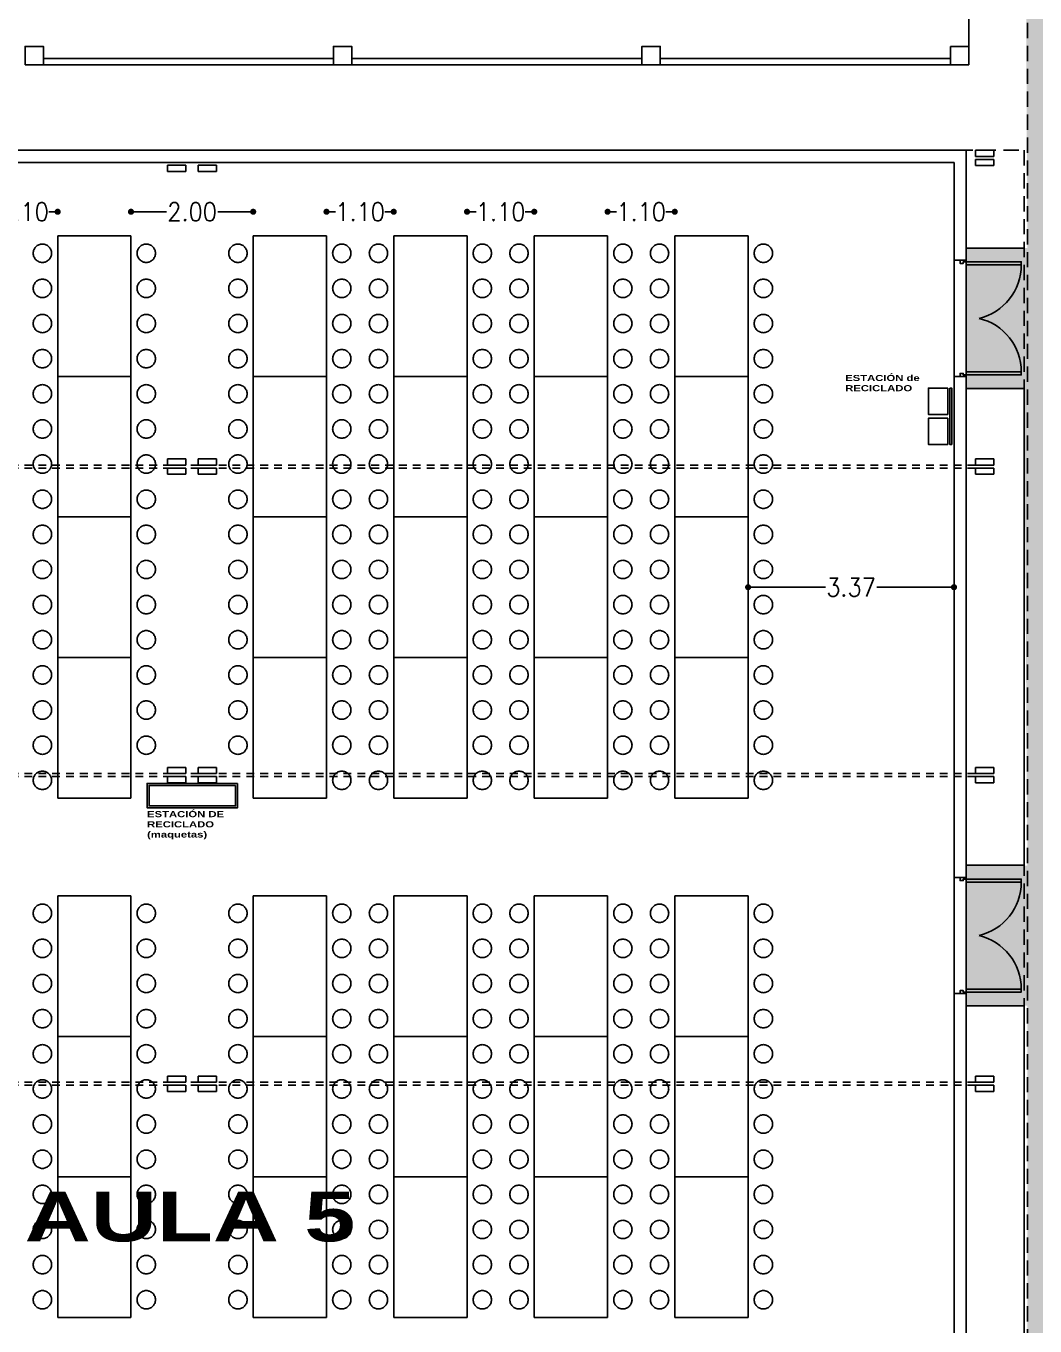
# Model space of a CAD drawing. Header units: millimetres. Extents: x -735 to -481, y 85 to 450.
# Drawn here: x -614.11 to -597.6, y 216.07 to 237.35 of the extents above; entities that cross this region are included whole.
import ezdxf

# ---------------------------------------------------------------- set-up
doc = ezdxf.new("R2010")
doc.units = ezdxf.units.MM
doc.header["$PDMODE"] = 35
doc.header["$PDSIZE"] = -2
for name, pattern in [('ACAD_ISO02W100', [15, 12, -3]), ('DASHED', [0.75, 0.5, -0.25]), ('HIDDEN2', [4.7625, 3.175, -1.5875])]:
    doc.linetypes.add(name, pattern=pattern)
doc.layers.get('0').update_dxf_attribs({"color": 6, "linetype": 'CONTINUOUS'})
doc.layers.get('Defpoints').update_dxf_attribs({"linetype": 'CONTINUOUS'})
for name, color, linetype in [('1', 1, 'CONTINUOUS'), ('A-CARPINTERIAS PUERTAS', 2, 'CONTINUOUS'), ('A-MUROS', 5, 'CONTINUOUS'), ('A-PROYECCION VIGAS MADERA', 30, 'DASHED'), ('dib - muro vista1', 1, 'CONTINUOUS'), ('dib - muro vista2', 2, 'CONTINUOUS'), ('dib - texto', 2, 'CONTINUOUS'), ('E-COLUMNAS CUADRADAS', 6, 'CONTINUOUS'), ('E-COLUMNAS MADERA', 6, 'CONTINUOUS'), ('fino', 8, 'CONTINUOUS'), ('mobiliario aulas', 254, 'CONTINUOUS'), ('VISTA4', 3, 'CONTINUOUS')]:
    doc.layers.add(name, color=color, linetype=linetype)
doc.layers.add('SUPERFICIES', color=6, linetype='CONTINUOUS', plot=False)
doc.styles.add('ROMANS', font='romans', dxfattribs={"width": 0.9})
doc.styles.add('STYLE1', font='swisseb.ttf', dxfattribs={"width": 1.32})
doc.dimstyles.new('COTAS1', dxfattribs={"dimtxt": 0.3, "dimasz": 0.1, "dimexe": 0.6, "dimexo": 0.2, "dimgap": 0.01, "dimtad": 0, "dimzin": 0, "dimdsep": 46, "dimtxsty": 'ROMANS', "dimblk": 'DOT', "dimcen": 2.5, "dimse1": 1, "dimse2": 1, "dimclrd": 256, "dimclre": 1, "dimclrt": 256, "dimadec": 0, "dimazin": 0, "dimtfac": 1, "dimtofl": 0, "dimtmove": 2, "dimatfit": 3, "dimldrblk": 'ARCHTICK', "dimfxl": 1, "dimtolj": 1, "dimtzin": 0, "dimarcsym": 0})

# ---------------------------------------------------------------- blocks, each defined once
blk = doc.blocks.new('_Dot')
at = {"color": 0, "linetype": 'ByBlock', "lineweight": -2}
blk.add_line((-0.5, 0), (-1, 0), dxfattribs=at)
at = {"color": 0, "linetype": 'ByBlock', "const_width": 0.5}
blk.add_lwpolyline([(-0.25, 0, 1), (0.25, 0, 1)], format="xyb", close=True, dxfattribs=at)
blk = doc.blocks.new('*D44')
at = {"layer": 'Defpoints', "color": 0, "linetype": 'ACAD_ISO02W100', "transparency": 16777216}
for p in [(-602.296, 228.164), (-602.296, 228.164), (-598.926, 228.164)]:
    blk.add_point(p, dxfattribs=at)
at = {"layer": 'mobiliario aulas', "linetype": 'ACAD_ISO02W100', "lineweight": -2, "transparency": 16777216}
for p, q in [((-602.196, 228.164), (-601.032, 228.164)), ((-599.026, 228.164), (-600.189, 228.164))]:
    blk.add_line(p, q, dxfattribs=at)
at = {"layer": 'mobiliario aulas', "linetype": 'ACAD_ISO02W100', "lineweight": -2, "transparency": 16777216, "xscale": 0.1, "yscale": 0.1, "zscale": 0.1, "rotation": 180}
blk.add_blockref('_Dot', (-602.296, 228.164), dxfattribs=at)
at = {"layer": 'mobiliario aulas', "linetype": 'ACAD_ISO02W100', "lineweight": -2, "transparency": 16777216, "xscale": 0.1, "yscale": 0.1, "zscale": 0.1}
blk.add_blockref('_Dot', (-598.926, 228.164), dxfattribs=at)
at = {"layer": 'mobiliario aulas', "linetype": 'ACAD_ISO02W100', "transparency": 16777216, "insert": (-600.611, 228.164), "char_height": 0.3, "attachment_point": 5, "style": 'ROMANS'}
blk.add_mtext('\\A1;3.37', dxfattribs=at)
blk = doc.blocks.new('_ARCHTICK')
at = {"color": 0, "linetype": 'ByBlock', "const_width": 0.00381}
blk.add_lwpolyline([(-0.0127, -0.0127), (0.0127, 0.0127)], dxfattribs=at)
blk = doc.blocks.new('*D54')
at = {"layer": 'Defpoints', "color": 0, "linetype": 'ACAD_ISO02W100', "transparency": 16777216}
for p in [(-614.696, 234.59), (-613.596, 234.59), (-613.596, 234.308)]:
    blk.add_point(p, dxfattribs=at)
at = {"layer": 'mobiliario aulas', "linetype": 'ACAD_ISO02W100', "lineweight": -2, "transparency": 16777216}
for p, q in [((-614.596, 234.308), (-614.548, 234.308)), ((-613.696, 234.308), (-613.743, 234.308))]:
    blk.add_line(p, q, dxfattribs=at)
at = {"layer": 'mobiliario aulas', "linetype": 'ACAD_ISO02W100', "lineweight": -2, "transparency": 16777216, "xscale": 0.1, "yscale": 0.1, "zscale": 0.1, "rotation": 180}
blk.add_blockref('_Dot', (-614.696, 234.308), dxfattribs=at)
at = {"layer": 'mobiliario aulas', "linetype": 'ACAD_ISO02W100', "lineweight": -2, "transparency": 16777216, "xscale": 0.1, "yscale": 0.1, "zscale": 0.1}
blk.add_blockref('_Dot', (-613.596, 234.308), dxfattribs=at)
at = {"layer": 'mobiliario aulas', "linetype": 'ACAD_ISO02W100', "transparency": 16777216, "insert": (-614.146, 234.308), "char_height": 0.3, "attachment_point": 5, "style": 'ROMANS'}
blk.add_mtext('\\A1;1.10', dxfattribs=at)
blk = doc.blocks.new('*D55')
at = {"layer": 'Defpoints', "color": 0, "linetype": 'ACAD_ISO02W100', "transparency": 16777216}
for p in [(-612.396, 234.59), (-610.396, 234.59), (-610.396, 234.308)]:
    blk.add_point(p, dxfattribs=at)
at = {"layer": 'mobiliario aulas', "linetype": 'ACAD_ISO02W100', "lineweight": -2, "transparency": 16777216}
for p, q in [((-612.296, 234.308), (-611.817, 234.308)), ((-610.496, 234.308), (-610.974, 234.308))]:
    blk.add_line(p, q, dxfattribs=at)
at = {"layer": 'mobiliario aulas', "linetype": 'ACAD_ISO02W100', "lineweight": -2, "transparency": 16777216, "xscale": 0.1, "yscale": 0.1, "zscale": 0.1, "rotation": 180}
blk.add_blockref('_Dot', (-612.396, 234.308), dxfattribs=at)
at = {"layer": 'mobiliario aulas', "linetype": 'ACAD_ISO02W100', "lineweight": -2, "transparency": 16777216, "xscale": 0.1, "yscale": 0.1, "zscale": 0.1}
blk.add_blockref('_Dot', (-610.396, 234.308), dxfattribs=at)
at = {"layer": 'mobiliario aulas', "linetype": 'ACAD_ISO02W100', "transparency": 16777216, "insert": (-611.396, 234.308), "char_height": 0.3, "attachment_point": 5, "style": 'ROMANS'}
blk.add_mtext('\\A1;2.00', dxfattribs=at)
blk = doc.blocks.new('*D56')
at = {"layer": 'Defpoints', "color": 0, "linetype": 'ACAD_ISO02W100', "transparency": 16777216}
for p in [(-609.196, 234.59), (-608.096, 234.59), (-608.096, 234.308)]:
    blk.add_point(p, dxfattribs=at)
at = {"layer": 'mobiliario aulas', "linetype": 'ACAD_ISO02W100', "lineweight": -2, "transparency": 16777216}
for p, q in [((-609.096, 234.308), (-609.048, 234.308)), ((-608.196, 234.308), (-608.243, 234.308))]:
    blk.add_line(p, q, dxfattribs=at)
at = {"layer": 'mobiliario aulas', "linetype": 'ACAD_ISO02W100', "lineweight": -2, "transparency": 16777216, "xscale": 0.1, "yscale": 0.1, "zscale": 0.1, "rotation": 180}
blk.add_blockref('_Dot', (-609.196, 234.308), dxfattribs=at)
at = {"layer": 'mobiliario aulas', "linetype": 'ACAD_ISO02W100', "lineweight": -2, "transparency": 16777216, "xscale": 0.1, "yscale": 0.1, "zscale": 0.1}
blk.add_blockref('_Dot', (-608.096, 234.308), dxfattribs=at)
at = {"layer": 'mobiliario aulas', "linetype": 'ACAD_ISO02W100', "transparency": 16777216, "insert": (-608.646, 234.308), "char_height": 0.3, "attachment_point": 5, "style": 'ROMANS'}
blk.add_mtext('\\A1;1.10', dxfattribs=at)
blk = doc.blocks.new('*D57')
at = {"layer": 'Defpoints', "color": 0, "linetype": 'ACAD_ISO02W100', "transparency": 16777216}
for p in [(-606.896, 234.59), (-605.796, 234.59), (-605.796, 234.308)]:
    blk.add_point(p, dxfattribs=at)
at = {"layer": 'mobiliario aulas', "linetype": 'ACAD_ISO02W100', "lineweight": -2, "transparency": 16777216}
for p, q in [((-606.796, 234.308), (-606.748, 234.308)), ((-605.896, 234.308), (-605.943, 234.308))]:
    blk.add_line(p, q, dxfattribs=at)
at = {"layer": 'mobiliario aulas', "linetype": 'ACAD_ISO02W100', "lineweight": -2, "transparency": 16777216, "xscale": 0.1, "yscale": 0.1, "zscale": 0.1, "rotation": 180}
blk.add_blockref('_Dot', (-606.896, 234.308), dxfattribs=at)
at = {"layer": 'mobiliario aulas', "linetype": 'ACAD_ISO02W100', "lineweight": -2, "transparency": 16777216, "xscale": 0.1, "yscale": 0.1, "zscale": 0.1}
blk.add_blockref('_Dot', (-605.796, 234.308), dxfattribs=at)
at = {"layer": 'mobiliario aulas', "linetype": 'ACAD_ISO02W100', "transparency": 16777216, "insert": (-606.346, 234.308), "char_height": 0.3, "attachment_point": 5, "style": 'ROMANS'}
blk.add_mtext('\\A1;1.10', dxfattribs=at)
blk = doc.blocks.new('*D58')
at = {"layer": 'Defpoints', "color": 0, "linetype": 'ACAD_ISO02W100', "transparency": 16777216}
for p in [(-604.596, 234.59), (-603.496, 234.59), (-603.496, 234.308)]:
    blk.add_point(p, dxfattribs=at)
at = {"layer": 'mobiliario aulas', "linetype": 'ACAD_ISO02W100', "lineweight": -2, "transparency": 16777216}
for p, q in [((-604.496, 234.308), (-604.448, 234.308)), ((-603.596, 234.308), (-603.643, 234.308))]:
    blk.add_line(p, q, dxfattribs=at)
at = {"layer": 'mobiliario aulas', "linetype": 'ACAD_ISO02W100', "lineweight": -2, "transparency": 16777216, "xscale": 0.1, "yscale": 0.1, "zscale": 0.1, "rotation": 180}
blk.add_blockref('_Dot', (-604.596, 234.308), dxfattribs=at)
at = {"layer": 'mobiliario aulas', "linetype": 'ACAD_ISO02W100', "lineweight": -2, "transparency": 16777216, "xscale": 0.1, "yscale": 0.1, "zscale": 0.1}
blk.add_blockref('_Dot', (-603.496, 234.308), dxfattribs=at)
at = {"layer": 'mobiliario aulas', "linetype": 'ACAD_ISO02W100', "transparency": 16777216, "insert": (-604.046, 234.308), "char_height": 0.3, "attachment_point": 5, "style": 'ROMANS'}
blk.add_mtext('\\A1;1.10', dxfattribs=at)

msp = doc.modelspace()

# ---------------------------------------------------------------- hatches: boundary and pattern name
at = {"layer": 'fino'}
h = msp.add_hatch(dxfattribs=at)
h.set_pattern_fill('AR-B816', color=256, scale=0.001, style=0)
h.paths.add_polyline_path([(-597.726, 223.607), (-598.726, 223.614), (-598.726, 221.314), (-597.726, 221.318), (-597.726, 213.514), (-598.726, 213.514), (-598.726, 211.222), (-597.726, 211.222), (-597.726, 203.414), (-598.726, 203.414), (-598.726, 201.114), (-597.776, 201.116), (-597.776, 199.645), (-595.026, 199.677), (-595.026, 194.001), (-594.576, 193.894), (-594.576, 210.964), (-593.786, 210.964), (-593.786, 227.557), (-594.576, 227.557), (-594.576, 232.215), (-593.426, 232.215), (-593.426, 234.714), (-594.576, 234.706), (-594.601, 241.806), (-594.126, 241.806), (-594.126, 246.107), (-598.69, 246.302), (-598.686, 243.514), (-597.776, 243.519), (-597.726, 233.714), (-598.726, 233.714), (-598.726, 231.399), (-597.776, 231.399)])
h = msp.add_hatch(dxfattribs=at)
h.set_pattern_fill('AR-B816', color=256, scale=0.001, style=0)
h.paths.add_polyline_path([(-625.116, 235.314), (-627.276, 235.314), (-627.276, 234.644), (-627.276, 232.644), (-627.426, 232.644), (-627.426, 232.744), (-629.126, 232.744), (-629.126, 229.914), (-629.126, 228.914), (-629.126, 223.63), (-628.132, 223.63), (-628.132, 220.63), (-629.126, 220.63), (-629.126, 213.53), (-628.132, 213.53), (-628.132, 210.53), (-629.126, 210.53), (-629.126, 203.43), (-628.132, 203.43), (-628.132, 200.43), (-629.126, 200.43), (-629.126, 194.004), (-597.776, 194.004), (-597.776, 194.664), (-598.726, 194.664), (-624.166, 194.664), (-625.116, 194.664)])
h.paths.add_polyline_path([(-628.255, 229.728, -1), (-628.5, 229.728, -1)], flags=16)
h.paths.add_polyline_path([(-628.517, 207.763), (-628.516, 207.748), (-629.001, 207.744), (-629.002, 206.469), (-628.517, 206.473), (-628.517, 206.458), (-629.017, 206.454), (-629.017, 207.758)], flags=16)
h.paths.add_polyline_path([(-628.45, 207.674), (-628.446, 207.184), (-628.916, 207.18), (-628.92, 207.67)], flags=16)
h.paths.add_polyline_path([(-628.5, 207.623), (-628.496, 207.233), (-628.866, 207.23), (-628.87, 207.62)], flags=0)
h.paths.add_polyline_path([(-628.446, 207.035), (-628.442, 206.545), (-628.912, 206.541), (-628.916, 207.031)], flags=16)
h.paths.add_polyline_path([(-628.496, 206.985), (-628.492, 206.595), (-628.862, 206.592), (-628.866, 206.982)], flags=0)
h.paths.add_polyline_path([(-628.286, 229.707), (-627.558, 229.707), (-627.558, 229.983), (-628.286, 229.983)], flags=24)
h.paths.add_polyline_path([(-629.435, 207.959), (-627.882, 207.959), (-627.882, 208.343), (-629.435, 208.343)], flags=9)

# ---------------------------------------------------------------- linework, layer by layer
at = {"layer": '1'}
for p, q in [((-598.926, 231.614), (-598.926, 233.514)), ((-598.726, 233.439), (-598.726, 231.688)), ((-598.926, 221.514), (-598.926, 223.414)), ((-598.726, 223.339), (-598.726, 221.588))]:
    msp.add_line(p, q, dxfattribs=at)
for points in [[(-599.025, 230.992), (-599.345, 230.992), (-599.345, 231.422), (-599.025, 231.422)], [(-599.025, 231.422), (-599.025, 230.992)], [(-599.025, 230.5), (-599.345, 230.5), (-599.345, 230.93), (-599.025, 230.93)], [(-599.025, 230.93), (-599.025, 230.5)]]:
    msp.add_lwpolyline(points, dxfattribs=at)
for points in [[(-598.995, 231.422), (-598.995, 230.5), (-598.964, 230.5), (-598.964, 231.422)], [(-610.651, 224.954), (-612.133, 224.954), (-612.133, 224.554), (-610.651, 224.554)], [(-610.683, 224.922), (-612.101, 224.922), (-612.101, 224.586), (-610.683, 224.586)]]:
    msp.add_lwpolyline(points, close=True, dxfattribs=at)
at = {"layer": 'A-CARPINTERIAS PUERTAS', "color": 2}
for points in [[(-598.726, 233.514), (-598.726, 233.489), (-598.776, 233.489), (-598.776, 233.464), (-598.826, 233.464), (-598.826, 233.489), (-598.826, 233.489), (-598.826, 233.514)], [(-598.726, 231.614), (-598.726, 231.638), (-598.776, 231.638), (-598.776, 231.663), (-598.826, 231.663), (-598.826, 231.638), (-598.826, 231.638), (-598.826, 231.614)], [(-598.726, 223.414), (-598.726, 223.389), (-598.776, 223.389), (-598.776, 223.364), (-598.826, 223.364), (-598.826, 223.389), (-598.826, 223.389), (-598.826, 223.414)], [(-598.726, 221.514), (-598.726, 221.538), (-598.776, 221.538), (-598.776, 221.563), (-598.826, 221.563), (-598.826, 221.538), (-598.826, 221.538), (-598.826, 221.514)]]:
    msp.add_lwpolyline(points, dxfattribs=at)
at = {"layer": 'A-CARPINTERIAS PUERTAS', "color": 3}
for points in [[(-598.726, 233.489), (-598.726, 233.439), (-597.826, 233.439), (-597.826, 233.489)], [(-598.726, 231.638), (-598.726, 231.688), (-597.826, 231.688), (-597.826, 231.638)]]:
    msp.add_lwpolyline(points, close=True, dxfattribs=at)
at = {"layer": 'A-CARPINTERIAS PUERTAS', "ltscale": 0.04}
for points in [[(-598.726, 223.389), (-598.726, 223.339), (-597.826, 223.339), (-597.826, 223.389)], [(-598.726, 221.538), (-598.726, 221.588), (-597.826, 221.588), (-597.826, 221.538)]]:
    msp.add_lwpolyline(points, close=True, dxfattribs=at)
at = {"layer": 'A-CARPINTERIAS PUERTAS', "color": 1}
for centre, start, end in [((-598.726, 233.439), 283.427, 0), ((-598.726, 231.688), 0, 76.573)]:
    msp.add_arc(centre, 0.9, start, end, dxfattribs=at)
at = {"layer": 'A-CARPINTERIAS PUERTAS', "ltscale": 0.04}
for centre, start, end in [((-598.726, 223.339), 283.427, 0), ((-598.726, 221.588), 0, 76.573)]:
    msp.add_arc(centre, 0.9, start, end, dxfattribs=at)
at = {"layer": 'A-MUROS'}
for p, q in [((-598.726, 235.314), (-624.166, 235.314)), ((-598.726, 235.314), (-598.726, 233.514)), ((-598.926, 235.114), (-623.966, 235.114)), ((-598.926, 235.114), (-598.926, 233.514)), ((-598.726, 233.514), (-598.926, 233.514)), ((-598.726, 231.614), (-598.926, 231.614)), ((-598.926, 231.614), (-598.926, 223.414)), ((-598.726, 231.614), (-598.726, 223.414)), ((-598.726, 223.414), (-598.926, 223.414)), ((-598.726, 221.514), (-598.926, 221.514)), ((-598.926, 221.514), (-598.926, 213.314)), ((-598.726, 221.514), (-598.726, 213.314))]:
    msp.add_line(p, q, dxfattribs=at)
at = {"layer": 'A-PROYECCION VIGAS MADERA', "linetype": 'HIDDEN2', "ltscale": 0.04}
for p, q in [((-598.576, 230.164), (-624.316, 230.164)), ((-598.576, 230.114), (-624.316, 230.114)), ((-598.576, 225.114), (-624.316, 225.114)), ((-598.576, 225.064), (-624.316, 225.064)), ((-598.576, 220.064), (-624.316, 220.064)), ((-598.576, 220.014), (-624.316, 220.014))]:
    msp.add_line(p, q, dxfattribs=at)
at = {"layer": 'dib - muro vista1'}
for p, q in [((-598.686, 238.314), (-598.686, 237.014)), ((-609.082, 236.814), (-613.83, 236.814)), ((-604.034, 236.814), (-608.782, 236.814)), ((-598.986, 236.814), (-603.734, 236.814))]:
    msp.add_line(p, q, dxfattribs=at)
at = {"layer": 'dib - muro vista1', "ltscale": 0.02}
for p, q in [((-609.082, 236.714), (-613.83, 236.714)), ((-604.034, 236.714), (-608.782, 236.714)), ((-598.986, 236.714), (-603.734, 236.714))]:
    msp.add_line(p, q, dxfattribs=at)
at = {"layer": 'dib - muro vista2'}
for p, q in [((-597.776, 233.714), (-598.726, 233.714)), ((-597.776, 231.414), (-598.726, 231.414)), ((-597.776, 231.414), (-597.776, 223.614)), ((-597.776, 223.614), (-598.726, 223.614)), ((-597.776, 221.314), (-598.726, 221.314)), ((-597.776, 221.314), (-597.776, 213.514))]:
    msp.add_line(p, q, dxfattribs=at)
at = {"layer": 'E-COLUMNAS CUADRADAS'}
msp.add_line((-598.986, 237.014), (-598.686, 237.014), dxfattribs=at)
for points in [[(-614.13, 236.714), (-613.83, 236.714), (-613.83, 237.014), (-614.13, 237.014)], [(-609.082, 236.714), (-608.782, 236.714), (-608.782, 237.014), (-609.082, 237.014)], [(-604.034, 236.714), (-603.734, 236.714), (-603.734, 237.014), (-604.034, 237.014)]]:
    msp.add_lwpolyline(points, close=True, dxfattribs=at)
msp.add_lwpolyline([(-598.986, 237.014), (-598.986, 236.714), (-598.686, 236.714), (-598.686, 237.014)], dxfattribs=at)
at = {"layer": 'E-COLUMNAS MADERA'}
for p, q in [((-598.576, 235.314), (-598.576, 235.214)), ((-598.276, 235.314), (-598.576, 235.314)), ((-598.276, 235.214), (-598.276, 235.314)), ((-611.796, 235.069), (-611.796, 234.969)), ((-611.496, 235.069), (-611.796, 235.069)), ((-611.496, 234.969), (-611.496, 235.069)), ((-611.296, 235.069), (-611.296, 234.969)), ((-610.996, 235.069), (-611.296, 235.069)), ((-610.996, 234.969), (-610.996, 235.069)), ((-598.576, 235.214), (-598.276, 235.214)), ((-598.576, 235.164), (-598.576, 235.064)), ((-598.276, 235.164), (-598.576, 235.164)), ((-598.276, 235.064), (-598.276, 235.164)), ((-611.796, 234.969), (-611.496, 234.969)), ((-611.296, 234.969), (-610.996, 234.969)), ((-598.576, 235.064), (-598.276, 235.064)), ((-611.796, 230.264), (-611.796, 230.164)), ((-611.496, 230.264), (-611.796, 230.264)), ((-611.496, 230.164), (-611.496, 230.264)), ((-611.296, 230.264), (-611.296, 230.164)), ((-610.996, 230.264), (-611.296, 230.264)), ((-610.996, 230.164), (-610.996, 230.264)), ((-598.576, 230.264), (-598.576, 230.164)), ((-598.276, 230.264), (-598.576, 230.264)), ((-598.276, 230.164), (-598.276, 230.264)), ((-611.796, 230.164), (-611.496, 230.164)), ((-611.796, 230.114), (-611.796, 230.014)), ((-611.496, 230.114), (-611.796, 230.114)), ((-611.796, 230.014), (-611.496, 230.014)), ((-611.496, 230.014), (-611.496, 230.114)), ((-611.296, 230.164), (-610.996, 230.164)), ((-611.296, 230.114), (-611.296, 230.014)), ((-610.996, 230.114), (-611.296, 230.114)), ((-611.296, 230.014), (-610.996, 230.014)), ((-610.996, 230.014), (-610.996, 230.114)), ((-598.576, 230.164), (-598.276, 230.164)), ((-598.576, 230.114), (-598.576, 230.014)), ((-598.276, 230.114), (-598.576, 230.114)), ((-598.576, 230.014), (-598.276, 230.014)), ((-598.276, 230.014), (-598.276, 230.114)), ((-611.796, 225.214), (-611.796, 225.114)), ((-611.496, 225.214), (-611.796, 225.214)), ((-611.796, 225.114), (-611.496, 225.114)), ((-611.496, 225.114), (-611.496, 225.214)), ((-611.296, 225.214), (-611.296, 225.114)), ((-610.996, 225.214), (-611.296, 225.214)), ((-611.296, 225.114), (-610.996, 225.114)), ((-610.996, 225.114), (-610.996, 225.214)), ((-598.576, 225.214), (-598.576, 225.114)), ((-598.276, 225.214), (-598.576, 225.214)), ((-598.576, 225.114), (-598.276, 225.114)), ((-598.276, 225.114), (-598.276, 225.214)), ((-611.796, 225.064), (-611.796, 224.964)), ((-611.496, 225.064), (-611.796, 225.064)), ((-611.796, 224.964), (-611.496, 224.964)), ((-611.496, 224.964), (-611.496, 225.064)), ((-611.296, 225.064), (-611.296, 224.964)), ((-610.996, 225.064), (-611.296, 225.064)), ((-611.296, 224.964), (-610.996, 224.964)), ((-610.996, 224.964), (-610.996, 225.064)), ((-598.576, 225.064), (-598.576, 224.964)), ((-598.276, 225.064), (-598.576, 225.064)), ((-598.576, 224.964), (-598.276, 224.964)), ((-598.276, 224.964), (-598.276, 225.064)), ((-611.796, 220.164), (-611.796, 220.064)), ((-611.496, 220.164), (-611.796, 220.164)), ((-611.796, 220.064), (-611.496, 220.064)), ((-611.796, 220.014), (-611.796, 219.914)), ((-611.496, 220.014), (-611.796, 220.014)), ((-611.496, 220.064), (-611.496, 220.164)), ((-611.496, 219.914), (-611.496, 220.014)), ((-611.296, 220.164), (-611.296, 220.064)), ((-610.996, 220.164), (-611.296, 220.164)), ((-611.296, 220.064), (-610.996, 220.064)), ((-611.296, 220.014), (-611.296, 219.914)), ((-610.996, 220.014), (-611.296, 220.014)), ((-610.996, 220.064), (-610.996, 220.164)), ((-610.996, 219.914), (-610.996, 220.014)), ((-598.576, 220.164), (-598.576, 220.064)), ((-598.276, 220.164), (-598.576, 220.164)), ((-598.576, 220.064), (-598.276, 220.064)), ((-598.576, 220.014), (-598.576, 219.914)), ((-598.276, 220.014), (-598.576, 220.014)), ((-598.276, 220.064), (-598.276, 220.164)), ((-598.276, 219.914), (-598.276, 220.014)), ((-611.796, 219.914), (-611.496, 219.914)), ((-611.296, 219.914), (-610.996, 219.914)), ((-598.576, 219.914), (-598.276, 219.914))]:
    msp.add_line(p, q, dxfattribs=at)
at = {"layer": 'mobiliario aulas', "linetype": 'ACAD_ISO02W100'}
for points in [[(-612.396, 231.614), (-612.396, 233.914), (-613.596, 233.914), (-613.596, 231.614)], [(-610.396, 231.614), (-610.396, 233.914), (-609.196, 233.914), (-609.196, 231.614)], [(-608.096, 231.614), (-608.096, 233.914), (-606.896, 233.914), (-606.896, 231.614)], [(-605.796, 231.614), (-605.796, 233.914), (-604.596, 233.914), (-604.596, 231.614)], [(-603.496, 231.614), (-603.496, 233.914), (-602.296, 233.914), (-602.296, 231.614)], [(-612.396, 229.314), (-612.396, 231.614), (-613.596, 231.614), (-613.596, 229.314)], [(-610.396, 229.314), (-610.396, 231.614), (-609.196, 231.614), (-609.196, 229.314)], [(-608.096, 229.314), (-608.096, 231.614), (-606.896, 231.614), (-606.896, 229.314)], [(-605.796, 229.314), (-605.796, 231.614), (-604.596, 231.614), (-604.596, 229.314)], [(-603.496, 229.314), (-603.496, 231.614), (-602.296, 231.614), (-602.296, 229.314)], [(-612.396, 227.014), (-612.396, 229.314), (-613.596, 229.314), (-613.596, 227.014)], [(-610.396, 227.014), (-610.396, 229.314), (-609.196, 229.314), (-609.196, 227.014)], [(-608.096, 227.014), (-608.096, 229.314), (-606.896, 229.314), (-606.896, 227.014)], [(-605.796, 227.014), (-605.796, 229.314), (-604.596, 229.314), (-604.596, 227.014)], [(-603.496, 227.014), (-603.496, 229.314), (-602.296, 229.314), (-602.296, 227.014)], [(-612.396, 224.714), (-612.396, 227.014), (-613.596, 227.014), (-613.596, 224.714)], [(-610.396, 224.714), (-610.396, 227.014), (-609.196, 227.014), (-609.196, 224.714)], [(-608.096, 224.714), (-608.096, 227.014), (-606.896, 227.014), (-606.896, 224.714)], [(-605.796, 224.714), (-605.796, 227.014), (-604.596, 227.014), (-604.596, 224.714)], [(-603.496, 224.714), (-603.496, 227.014), (-602.296, 227.014), (-602.296, 224.714)], [(-612.396, 220.814), (-612.396, 223.114), (-613.596, 223.114), (-613.596, 220.814)], [(-610.396, 220.814), (-610.396, 223.114), (-609.196, 223.114), (-609.196, 220.814)], [(-608.096, 220.814), (-608.096, 223.114), (-606.896, 223.114), (-606.896, 220.814)], [(-605.796, 220.814), (-605.796, 223.114), (-604.596, 223.114), (-604.596, 220.814)], [(-603.496, 220.814), (-603.496, 223.114), (-602.296, 223.114), (-602.296, 220.814)], [(-612.396, 218.514), (-612.396, 220.814), (-613.596, 220.814), (-613.596, 218.514)], [(-610.396, 218.514), (-610.396, 220.814), (-609.196, 220.814), (-609.196, 218.514)], [(-608.096, 218.514), (-608.096, 220.814), (-606.896, 220.814), (-606.896, 218.514)], [(-605.796, 218.514), (-605.796, 220.814), (-604.596, 220.814), (-604.596, 218.514)], [(-603.496, 218.514), (-603.496, 220.814), (-602.296, 220.814), (-602.296, 218.514)], [(-612.396, 216.214), (-612.396, 218.514), (-613.596, 218.514), (-613.596, 216.214)], [(-610.396, 216.214), (-610.396, 218.514), (-609.196, 218.514), (-609.196, 216.214)], [(-608.096, 216.214), (-608.096, 218.514), (-606.896, 218.514), (-606.896, 216.214)], [(-605.796, 216.214), (-605.796, 218.514), (-604.596, 218.514), (-604.596, 216.214)], [(-603.496, 216.214), (-603.496, 218.514), (-602.296, 218.514), (-602.296, 216.214)]]:
    msp.add_lwpolyline(points, close=True, dxfattribs=at)
for centre in [(-613.846, 233.629), (-612.146, 233.629), (-610.646, 233.629), (-608.946, 233.629), (-608.346, 233.629), (-606.646, 233.629), (-606.046, 233.629), (-604.346, 233.629), (-603.746, 233.629), (-602.046, 233.629), (-613.846, 233.054), (-612.146, 233.054), (-610.646, 233.054), (-608.946, 233.054), (-608.346, 233.054), (-606.646, 233.054), (-606.046, 233.054), (-604.346, 233.054), (-603.746, 233.054), (-602.046, 233.054), (-613.846, 232.479), (-612.146, 232.479), (-610.646, 232.479), (-608.946, 232.479), (-608.346, 232.479), (-606.646, 232.479), (-606.046, 232.479), (-604.346, 232.479), (-603.746, 232.479), (-602.046, 232.479), (-613.846, 231.904), (-612.146, 231.904), (-610.646, 231.904), (-608.946, 231.904), (-608.346, 231.904), (-606.646, 231.904), (-606.046, 231.904), (-604.346, 231.904), (-603.746, 231.904), (-602.046, 231.904), (-613.846, 231.329), (-612.146, 231.329), (-610.646, 231.329), (-608.946, 231.329), (-608.346, 231.329), (-606.646, 231.329), (-606.046, 231.329), (-604.346, 231.329), (-603.746, 231.329), (-602.046, 231.329), (-613.846, 230.754), (-612.146, 230.754), (-610.646, 230.754), (-608.946, 230.754), (-608.346, 230.754), (-606.646, 230.754), (-606.046, 230.754), (-604.346, 230.754), (-603.746, 230.754), (-602.046, 230.754), (-613.846, 230.179), (-612.146, 230.179), (-610.646, 230.179), (-608.946, 230.179), (-608.346, 230.179), (-606.646, 230.179), (-606.046, 230.179), (-604.346, 230.179), (-603.746, 230.179), (-602.046, 230.179), (-613.846, 229.604), (-612.146, 229.604), (-610.646, 229.604), (-608.946, 229.604), (-608.346, 229.604), (-606.646, 229.604), (-606.046, 229.604), (-604.346, 229.604), (-603.746, 229.604), (-602.046, 229.604), (-613.846, 229.029), (-612.146, 229.029), (-610.646, 229.029), (-608.946, 229.029), (-608.346, 229.029), (-606.646, 229.029), (-606.046, 229.029), (-604.346, 229.029), (-603.746, 229.029), (-602.046, 229.029), (-613.846, 228.454), (-612.146, 228.454), (-610.646, 228.454), (-608.946, 228.454), (-608.346, 228.454), (-606.646, 228.454), (-606.046, 228.454), (-604.346, 228.454), (-603.746, 228.454), (-602.046, 228.454), (-613.846, 227.879), (-612.146, 227.879), (-610.646, 227.879), (-608.946, 227.879), (-608.346, 227.879), (-606.646, 227.879), (-606.046, 227.879), (-604.346, 227.879), (-603.746, 227.879), (-602.046, 227.879), (-613.846, 227.304), (-612.146, 227.304), (-610.646, 227.304), (-608.946, 227.304), (-608.346, 227.304), (-606.646, 227.304), (-606.046, 227.304), (-604.346, 227.304), (-603.746, 227.304), (-602.046, 227.304), (-613.846, 226.729), (-612.146, 226.729), (-610.646, 226.729), (-608.946, 226.729), (-608.346, 226.729), (-606.646, 226.729), (-606.046, 226.729), (-604.346, 226.729), (-603.746, 226.729), (-602.046, 226.729), (-613.846, 226.154), (-612.146, 226.154), (-610.646, 226.154), (-608.946, 226.154), (-608.346, 226.154), (-606.646, 226.154), (-606.046, 226.154), (-604.346, 226.154), (-603.746, 226.154), (-602.046, 226.154), (-613.846, 225.579), (-612.146, 225.579), (-610.646, 225.579), (-608.946, 225.579), (-608.346, 225.579), (-606.646, 225.579), (-606.046, 225.579), (-604.346, 225.579), (-603.746, 225.579), (-602.046, 225.579), (-613.846, 225.004), (-608.946, 225.004), (-608.346, 225.004), (-606.646, 225.004), (-606.046, 225.004), (-604.346, 225.004), (-603.746, 225.004), (-602.046, 225.004), (-613.846, 222.829), (-612.146, 222.829), (-610.646, 222.829), (-608.946, 222.829), (-608.346, 222.829), (-606.646, 222.829), (-606.046, 222.829), (-604.346, 222.829), (-603.746, 222.829), (-602.046, 222.829), (-613.846, 222.254), (-612.146, 222.254), (-610.646, 222.254), (-608.946, 222.254), (-608.346, 222.254), (-606.646, 222.254), (-606.046, 222.254), (-604.346, 222.254), (-603.746, 222.254), (-602.046, 222.254), (-613.846, 221.679), (-612.146, 221.679), (-610.646, 221.679), (-608.946, 221.679), (-608.346, 221.679), (-606.646, 221.679), (-606.046, 221.679), (-604.346, 221.679), (-603.746, 221.679), (-602.046, 221.679), (-613.846, 221.104), (-612.146, 221.104), (-610.646, 221.104), (-608.946, 221.104), (-608.346, 221.104), (-606.646, 221.104), (-606.046, 221.104), (-604.346, 221.104), (-603.746, 221.104), (-602.046, 221.104), (-613.846, 220.529), (-612.146, 220.529), (-610.646, 220.529), (-608.946, 220.529), (-608.346, 220.529), (-606.646, 220.529), (-606.046, 220.529), (-604.346, 220.529), (-603.746, 220.529), (-602.046, 220.529), (-613.846, 219.954), (-612.146, 219.954), (-610.646, 219.954), (-608.946, 219.954), (-608.346, 219.954), (-606.646, 219.954), (-606.046, 219.954), (-604.346, 219.954), (-603.746, 219.954), (-602.046, 219.954), (-613.846, 219.379), (-612.146, 219.379), (-610.646, 219.379), (-608.946, 219.379), (-608.346, 219.379), (-606.646, 219.379), (-606.046, 219.379), (-604.346, 219.379), (-603.746, 219.379), (-602.046, 219.379), (-613.846, 218.804), (-612.146, 218.804), (-610.646, 218.804), (-608.946, 218.804), (-608.346, 218.804), (-606.646, 218.804), (-606.046, 218.804), (-604.346, 218.804), (-603.746, 218.804), (-602.046, 218.804), (-613.846, 218.229), (-612.146, 218.229), (-610.646, 218.229), (-608.946, 218.229), (-608.346, 218.229), (-606.646, 218.229), (-606.046, 218.229), (-604.346, 218.229), (-603.746, 218.229), (-602.046, 218.229), (-613.846, 217.654), (-612.146, 217.654), (-610.646, 217.654), (-608.946, 217.654), (-608.346, 217.654), (-606.646, 217.654), (-606.046, 217.654), (-604.346, 217.654), (-603.746, 217.654), (-602.046, 217.654), (-613.846, 217.079), (-612.146, 217.079), (-610.646, 217.079), (-608.946, 217.079), (-608.346, 217.079), (-606.646, 217.079), (-606.046, 217.079), (-604.346, 217.079), (-603.746, 217.079), (-602.046, 217.079), (-613.846, 216.504), (-612.146, 216.504), (-610.646, 216.504), (-608.946, 216.504), (-608.346, 216.504), (-606.646, 216.504), (-606.046, 216.504), (-604.346, 216.504), (-603.746, 216.504), (-602.046, 216.504)]:
    msp.add_circle(centre, 0.15, dxfattribs=at)
at = {"layer": 'SUPERFICIES'}
msp.add_lwpolyline([(-623.966, 215.014), (-598.926, 215.014), (-598.926, 235.114), (-623.966, 235.114)], close=True, dxfattribs=at)
at = {"layer": 'VISTA4', "linetype": 'DASHED', "ltscale": 0.5}
for p, q in [((-597.726, 242.649), (-597.726, 193.811)), ((-625.116, 235.314), (-597.776, 235.314)), ((-597.776, 235.314), (-597.776, 194.664))]:
    msp.add_line(p, q, dxfattribs=at)

# ---------------------------------------------------------------- texts
at = {"layer": 'dib - texto', "style": 'STYLE1', "width": 1.32}
msp.add_text('AULA 5', height=0.813, dxfattribs=at).set_placement((-614.137, 217.459))
at = {"layer": 'dib - texto', "char_height": 0.1, "width": 2.0056, "attachment_point": 1, "style": 'STYLE1'}
for s, insert in [('ESTACIÓN de RECICLADO', (-600.707, 231.638)), ('ESTACIÓN DE RECICLADO\\P(maquetas)', (-612.133, 224.501))]:
    msp.add_mtext(s, dxfattribs=dict(at, insert=insert))

# ---------------------------------------------------------------- dimensions: what is measured, and where the dimension line sits
at = {"layer": 'mobiliario aulas', "linetype": 'ACAD_ISO02W100'}
for base, p1, p2, picture, middle in [((-613.596, 234.308), (-614.696, 234.59), (-613.596, 234.59), '*D54', (-614.146, 234.308)), ((-610.396, 234.308), (-612.396, 234.59), (-610.396, 234.59), '*D55', (-611.396, 234.308)), ((-608.096, 234.308), (-609.196, 234.59), (-608.096, 234.59), '*D56', (-608.646, 234.308)), ((-605.796, 234.308), (-606.896, 234.59), (-605.796, 234.59), '*D57', (-606.346, 234.308)), ((-603.496, 234.308), (-604.596, 234.59), (-603.496, 234.59), '*D58', (-604.046, 234.308)), ((-602.296, 228.164), (-598.926, 228.164), (-602.296, 228.164), '*D44', (-600.611, 228.164))]:
    dim = msp.add_linear_dim(base=base, p1=p1, p2=p2, dimstyle='COTAS1', dxfattribs=at)
    dim.commit()
    dim.dimension.update_dxf_attribs({"geometry": picture, "text_midpoint": middle})

doc.saveas('drawing.dxf')
